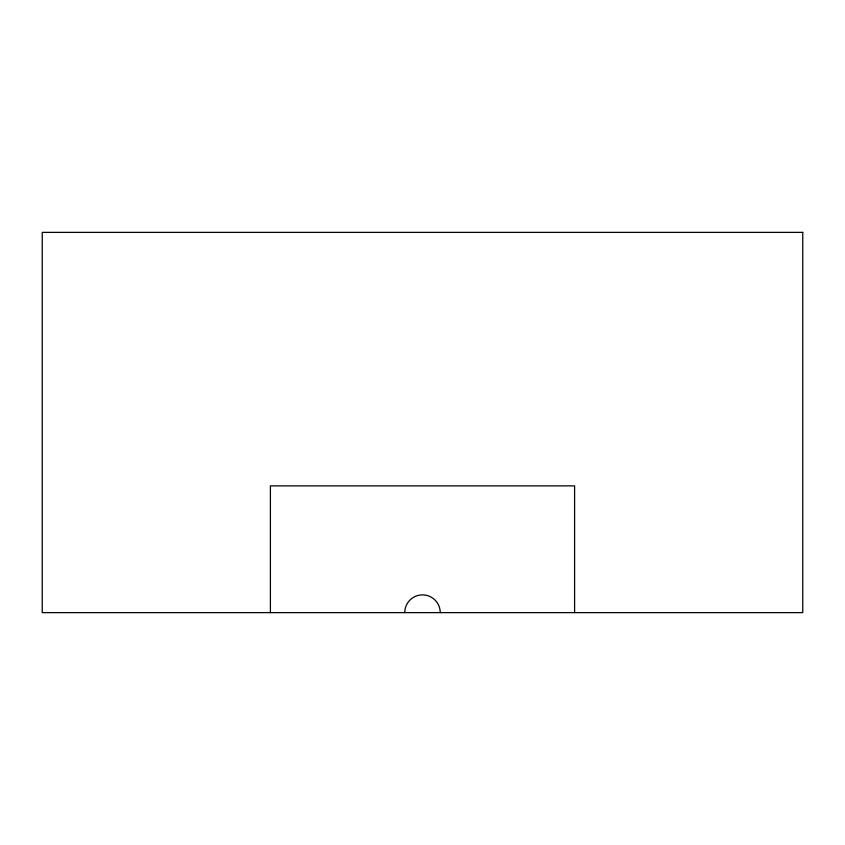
<?xml version="1.0" encoding="UTF-8"?>
<svg xmlns="http://www.w3.org/2000/svg" width="845" height="845" viewBox="0 0 845 845"><rect width="100%" height="100%" fill="white"/><g stroke="black" fill="none" stroke-linecap="round" stroke-linejoin="round"><path stroke-width="1.27" d="M574.6 612.625L574.6 485.875L270.4 485.875L270.4 612.625M404.755 612.625A17.745 17.745 0 0 1 422.5 594.88A17.745 17.745 0 0 1 440.245 612.625M802.75 232.375L42.25 232.375L42.25 612.625L802.75 612.625L802.75 232.375"/></g></svg>
